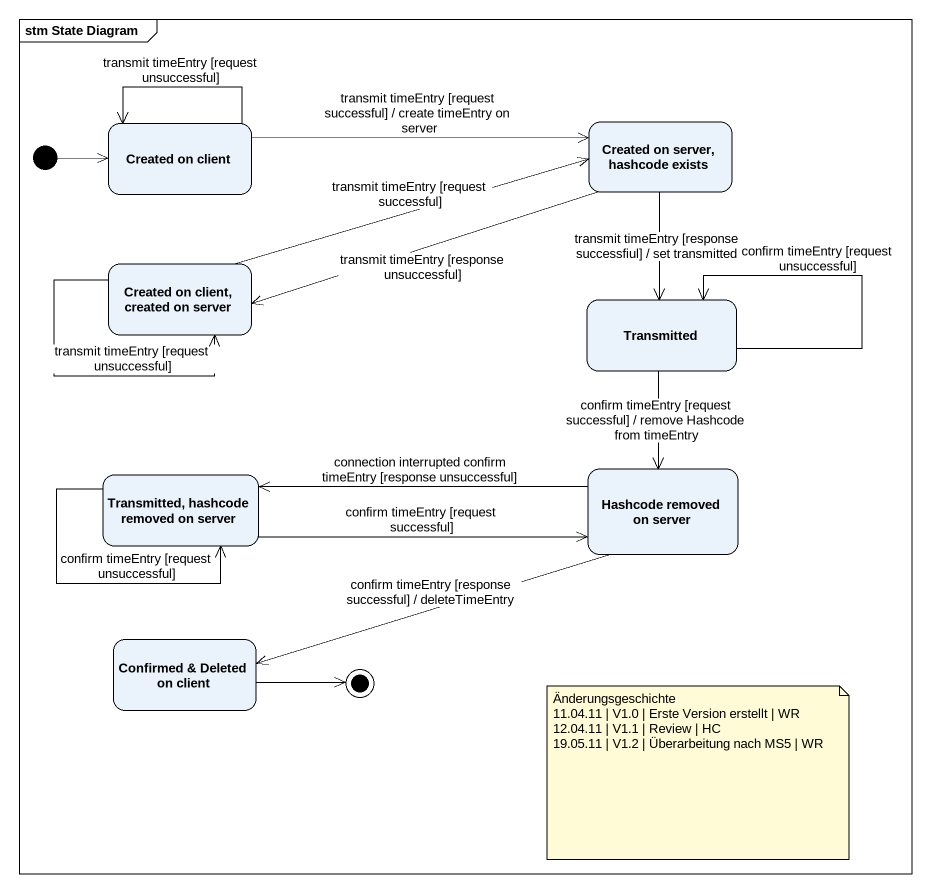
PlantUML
@startuml
mainframe stm State Diagram
hide empty description
state "Created on client" as Created_on_client
state "Created on server, hashcode exists" as Created_on_server_hashcode
state "Created on client, created on server" as Created_on_client_created
state Transmitted
state "Transmitted, hashcode removed on server" as Transmitted_hashcode
state "Hashcode removed on server" as Hashcode_removed_on_server
state "Confirmed & Deleted on client" as Confirmed_Deleted_on_client
[*] -right-> Created_on_client
Created_on_client --> Created_on_client : transmit timeEntry [request unsuccessful]
Created_on_client -right-> Created_on_server_hashcode : transmit timeEntry [request successful] / create timeEntry on server
Created_on_server_hashcode -left-> Created_on_client_created : transmit timeEntry [response unsuccessful]
Created_on_server_hashcode --> Transmitted : transmit timeEntry [response successfiul] / set transmitted
Created_on_client_created -right-> Created_on_server_hashcode : transmit timeEntry [request successful]
Created_on_client_created --> Created_on_client_created : transmit timeEntry [request unsuccessful]
Transmitted --> Transmitted : confirm timeEntry [request unsuccessful]
Transmitted --> Hashcode_removed_on_server : confirm timeEntry [request successful] / remove Hashcode from timeEntry
Transmitted_hashcode --> Transmitted_hashcode : confirm timeEntry [request unsuccessful]
Transmitted_hashcode -right-> Hashcode_removed_on_server : confirm timeEntry [request successful]
Hashcode_removed_on_server -left-> Transmitted_hashcode : connection interrupted confirm timeEntry [response unsuccessful]
Hashcode_removed_on_server -left-> Confirmed_Deleted_on_client : confirm timeEntry [response successful] / deleteTimeEntry
Confirmed_Deleted_on_client -right-> [*]
note as N1
  Änderungsgeschichte
  11.04.11 | V1.0 | Erste Version erstellt | WR
  12.04.11 | V1.1 | Review | HC
  19.05.11 | V1.2 | Überarbeitung nach MS5 | WR
end note
@enduml
